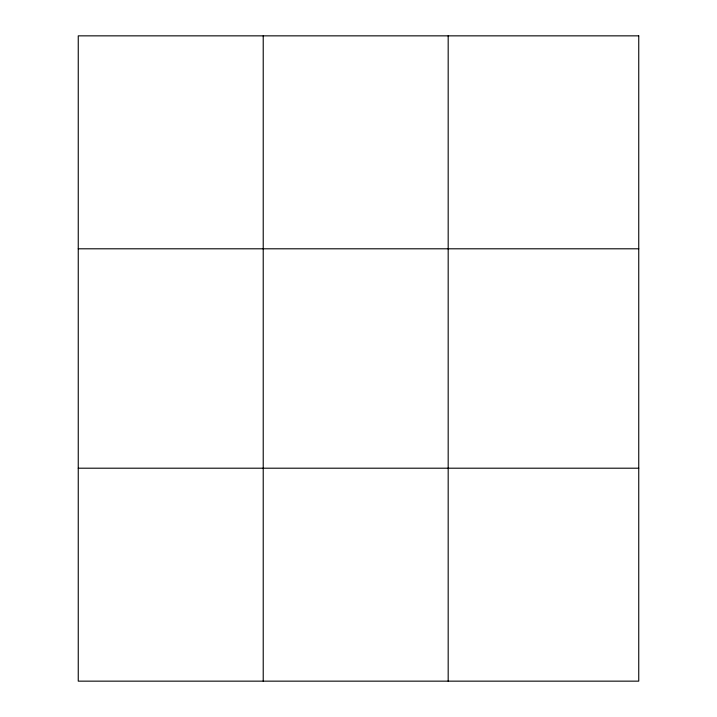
<?xml version="1.0" encoding="UTF-8"?>
<svg xmlns="http://www.w3.org/2000/svg" width="717" height="717" viewBox="0 0 717 717"><rect width="100%" height="100%" fill="white"/><g stroke="black" fill="none" stroke-linecap="round" stroke-linejoin="round"><path stroke-width="1.08" d="M263.22 35.85L263.22 681.15M448.179 35.85L448.179 681.15M78.252 248.799L638.748 248.799M78.252 468.201L638.748 468.201M638.748 35.85L638.748 681.15L78.252 681.15L78.252 35.85L638.748 35.85"/></g></svg>
